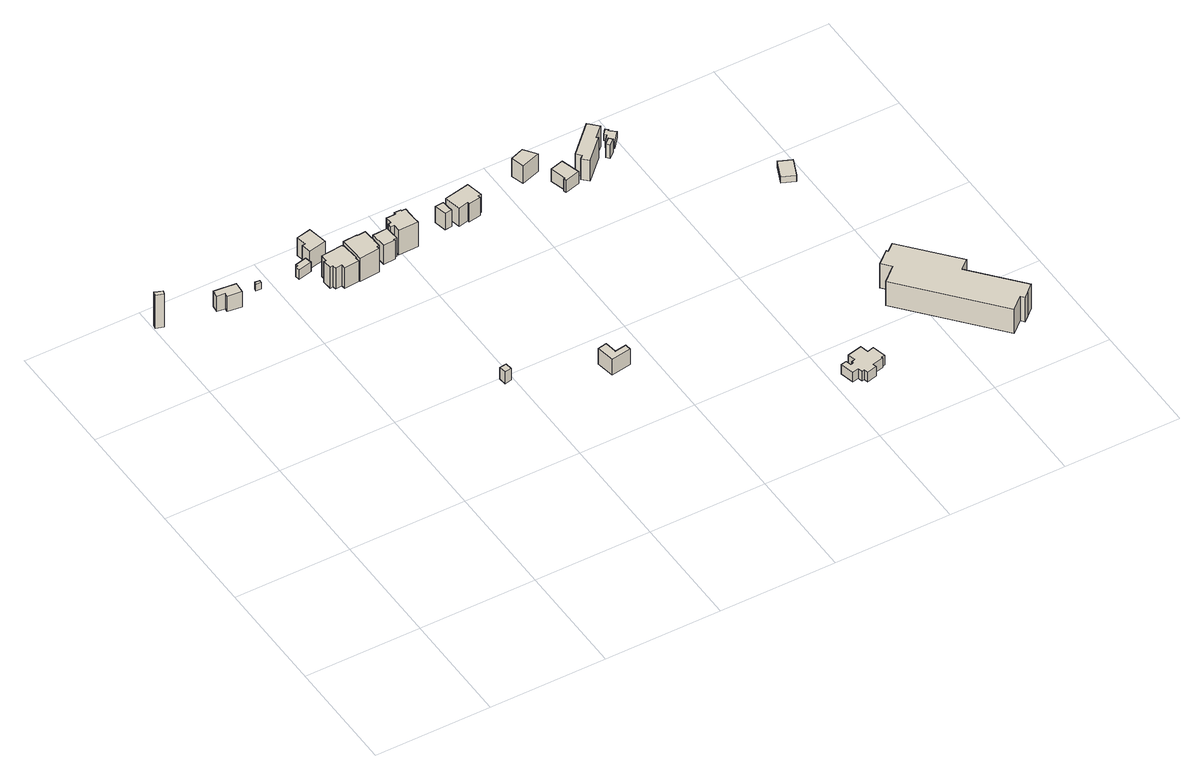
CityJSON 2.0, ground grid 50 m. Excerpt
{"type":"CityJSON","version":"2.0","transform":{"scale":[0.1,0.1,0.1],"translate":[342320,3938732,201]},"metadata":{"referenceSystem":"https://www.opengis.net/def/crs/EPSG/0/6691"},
"CityObjects":{
"building1":{"type":"Building","attributes":{"measuredHeight":17.7,"BuildingIDAttribute.prefecture":"14","BuildingIDAttribute.city":"14151","BuildingDetailAttribute.surveyYear":2015},"geometry":[{"type":"Solid","lod":"1","boundaries":[[[[0,1,2,3]],[[2,4,5,3]],[[1,6,4,2]],[[0,7,6,1]],[[3,5,7,0]],[[4,6,7,5]]]]}]},
"building2":{"type":"Building","attributes":{"measuredHeight":6,"BuildingIDAttribute.prefecture":"14","BuildingIDAttribute.city":"14151","BuildingDetailAttribute.surveyYear":2015},"geometry":[{"type":"Solid","lod":"1","boundaries":[[[[8,9,10,11]],[[10,12,13,11]],[[9,14,12,10]],[[8,15,14,9]],[[11,13,15,8]],[[12,14,15,13]]]]}]},
"building3":{"type":"Building","attributes":{"usage":"411","measuredHeight":8.1,"storeysAboveGround":2,"BuildingIDAttribute.prefecture":"14","BuildingIDAttribute.city":"14151","BuildingDetailAttribute.totalFloorArea":68.57,"BuildingDetailAttribute.buildingFootprintArea":34.29,"BuildingDetailAttribute.buildingStructureType":"601","BuildingDetailAttribute.buildingStructureOrgType":"1","BuildingDetailAttribute.orgUsage":"10","BuildingDetailAttribute.surveyYear":2015,"BuildingLandSlideRiskAttribute.description":"1","BuildingLandSlideRiskAttribute.areaType":"1"},"geometry":[{"type":"Solid","lod":"1","boundaries":[[[[16,17,18,19,20,21]],[[20,22,23,21]],[[19,24,22,20]],[[18,25,24,19]],[[17,26,25,18]],[[16,27,26,17]],[[21,23,27,16]],[[22,24,25,26,27,23]]]]}]},
"building4":{"type":"Building","attributes":{"measuredHeight":3.6,"BuildingIDAttribute.prefecture":"14","BuildingIDAttribute.city":"14151","BuildingDetailAttribute.surveyYear":2015,"BuildingLandSlideRiskAttribute.description":"1","BuildingLandSlideRiskAttribute.areaType":"1"},"geometry":[{"type":"Solid","lod":"1","boundaries":[[[[28,29,30,31]],[[30,32,33,31]],[[29,34,32,30]],[[28,35,34,29]],[[31,33,35,28]],[[32,34,35,33]]]]}]},
"building5":{"type":"Building","attributes":{"usage":"452","measuredHeight":8.4,"storeysAboveGround":1,"BuildingIDAttribute.prefecture":"14","BuildingIDAttribute.city":"14151","BuildingDetailAttribute.totalFloorArea":44.31,"BuildingDetailAttribute.buildingFootprintArea":44.31,"BuildingDetailAttribute.buildingStructureType":"610","BuildingDetailAttribute.buildingStructureOrgType":"2","BuildingDetailAttribute.orgUsage":"193","BuildingDetailAttribute.surveyYear":2015},"geometry":[{"type":"Solid","lod":"1","boundaries":[[[[36,37,38,39,40,41]],[[40,42,43,41]],[[39,44,42,40]],[[38,45,44,39]],[[37,46,45,38]],[[36,47,46,37]],[[41,43,47,36]],[[42,44,45,46,47,43]]]]}]},
"building6":{"type":"Building","attributes":{"usage":"411","measuredHeight":6.5,"storeysAboveGround":2,"BuildingIDAttribute.prefecture":"14","BuildingIDAttribute.city":"14151","BuildingDetailAttribute.totalFloorArea":27.96,"BuildingDetailAttribute.buildingFootprintArea":13.98,"BuildingDetailAttribute.buildingStructureType":"601","BuildingDetailAttribute.buildingStructureOrgType":"1","BuildingDetailAttribute.orgUsage":"10","BuildingDetailAttribute.surveyYear":2015},"geometry":[{"type":"Solid","lod":"1","boundaries":[[[[48,49,50,51,52,53]],[[52,54,55,53]],[[51,56,54,52]],[[50,57,56,51]],[[49,58,57,50]],[[48,59,58,49]],[[53,55,59,48]],[[54,56,57,58,59,55]]]]}]},
"building7":{"type":"Building","attributes":{"usage":"411","measuredHeight":11.6,"storeysAboveGround":2,"BuildingIDAttribute.prefecture":"14","BuildingIDAttribute.city":"14151","BuildingDetailAttribute.totalFloorArea":142.42,"BuildingDetailAttribute.buildingFootprintArea":71.21,"BuildingDetailAttribute.buildingStructureType":"601","BuildingDetailAttribute.buildingStructureOrgType":"1","BuildingDetailAttribute.orgUsage":"10","BuildingDetailAttribute.surveyYear":2015,"BuildingLandSlideRiskAttribute.description":"1","BuildingLandSlideRiskAttribute.areaType":"1"},"geometry":[{"type":"Solid","lod":"1","boundaries":[[[[60,61,62,63,64,65,66,67,68,69,70,71,72,73]],[[72,74,75,73]],[[71,76,74,72]],[[70,77,76,71]],[[69,78,77,70]],[[68,79,78,69]],[[67,80,79,68]],[[66,81,80,67]],[[65,82,81,66]],[[64,83,82,65]],[[63,84,83,64]],[[62,85,84,63]],[[61,86,85,62]],[[60,87,86,61]],[[73,75,87,60]],[[74,76,77,78,79,80,81,82,83,84,85,86,87,75]]]]}]},
"building8":{"type":"Building","attributes":{"usage":"411","measuredHeight":10,"storeysAboveGround":2,"BuildingIDAttribute.prefecture":"14","BuildingIDAttribute.city":"14151","BuildingDetailAttribute.totalFloorArea":86.26,"BuildingDetailAttribute.buildingFootprintArea":43.13,"BuildingDetailAttribute.buildingStructureType":"601","BuildingDetailAttribute.buildingStructureOrgType":"1","BuildingDetailAttribute.orgUsage":"10","BuildingDetailAttribute.surveyYear":2015,"BuildingLandSlideRiskAttribute.description":"1","BuildingLandSlideRiskAttribute.areaType":"1"},"geometry":[{"type":"Solid","lod":"1","boundaries":[[[[88,89,90,91,92,93]],[[92,94,95,93]],[[91,96,94,92]],[[90,97,96,91]],[[89,98,97,90]],[[88,99,98,89]],[[93,95,99,88]],[[94,96,97,98,99,95]]]]}]},
"building9":{"type":"Building","attributes":{"measuredHeight":5.2,"BuildingIDAttribute.prefecture":"14","BuildingIDAttribute.city":"14151","BuildingDetailAttribute.surveyYear":2015,"BuildingLandSlideRiskAttribute.description":"1","BuildingLandSlideRiskAttribute.areaType":"1"},"geometry":[{"type":"Solid","lod":"1","boundaries":[[[[100,101,102,103]],[[102,104,105,103]],[[101,106,104,102]],[[100,107,106,101]],[[103,105,107,100]],[[104,106,107,105]]]]}]},
"building10":{"type":"Building","attributes":{"usage":"413","measuredHeight":12.9,"storeysAboveGround":3,"BuildingIDAttribute.prefecture":"14","BuildingIDAttribute.city":"14151","BuildingDetailAttribute.totalFloorArea":221.41,"BuildingDetailAttribute.buildingFootprintArea":73.8,"BuildingDetailAttribute.buildingStructureType":"601","BuildingDetailAttribute.buildingStructureOrgType":"1","BuildingDetailAttribute.orgUsage":"30","BuildingDetailAttribute.surveyYear":2015,"BuildingLandSlideRiskAttribute.description":"1","BuildingLandSlideRiskAttribute.areaType":"1"},"geometry":[{"type":"Solid","lod":"1","boundaries":[[[[108,109,110,111,112,113,114,115,116,117,118]],[[117,119,120,118]],[[116,121,119,117]],[[115,122,121,116]],[[114,123,122,115]],[[113,124,123,114]],[[112,125,124,113]],[[111,126,125,112]],[[110,127,126,111]],[[109,128,127,110]],[[108,129,128,109]],[[118,120,129,108]],[[119,121,122,123,124,125,126,127,128,129,120]]]]}]},
"building11":{"type":"Building","attributes":{"usage":"411","measuredHeight":10.1,"storeysAboveGround":2,"BuildingIDAttribute.prefecture":"14","BuildingIDAttribute.city":"14151","BuildingDetailAttribute.totalFloorArea":61.07,"BuildingDetailAttribute.buildingFootprintArea":30.54,"BuildingDetailAttribute.buildingStructureType":"601","BuildingDetailAttribute.buildingStructureOrgType":"1","BuildingDetailAttribute.orgUsage":"10","BuildingDetailAttribute.surveyYear":2015,"BuildingLandSlideRiskAttribute.description":"1","BuildingLandSlideRiskAttribute.areaType":"1"},"geometry":[{"type":"Solid","lod":"1","boundaries":[[[[130,131,132,133,134,135]],[[134,136,137,135]],[[133,138,136,134]],[[132,139,138,133]],[[131,140,139,132]],[[130,141,140,131]],[[135,137,141,130]],[[136,138,139,140,141,137]]]]}]},
"building12":{"type":"Building","attributes":{"usage":"411","measuredHeight":10.1,"storeysAboveGround":2,"BuildingIDAttribute.prefecture":"14","BuildingIDAttribute.city":"14151","BuildingDetailAttribute.totalFloorArea":15.3,"BuildingDetailAttribute.buildingFootprintArea":7.65,"BuildingDetailAttribute.buildingStructureType":"601","BuildingDetailAttribute.buildingStructureOrgType":"1","BuildingDetailAttribute.orgUsage":"10","BuildingDetailAttribute.surveyYear":2015,"BuildingLandSlideRiskAttribute.description":"1","BuildingLandSlideRiskAttribute.areaType":"1"},"geometry":[{"type":"Solid","lod":"1","boundaries":[[[[142,143,144,145]],[[144,146,147,145]],[[143,148,146,144]],[[142,149,148,143]],[[145,147,149,142]],[[146,148,149,147]]]]}]},
"building13":{"type":"Building","attributes":{"usage":"411","measuredHeight":12.7,"storeysAboveGround":3,"BuildingIDAttribute.prefecture":"14","BuildingIDAttribute.city":"14151","BuildingDetailAttribute.totalFloorArea":159.29,"BuildingDetailAttribute.buildingFootprintArea":53.1,"BuildingDetailAttribute.buildingStructureType":"610","BuildingDetailAttribute.buildingStructureOrgType":"2","BuildingDetailAttribute.orgUsage":"10","BuildingDetailAttribute.surveyYear":2015,"BuildingLandSlideRiskAttribute.description":"1","BuildingLandSlideRiskAttribute.areaType":"1"},"geometry":[{"type":"Solid","lod":"1","boundaries":[[[[150,151,152,153,154,155,156,157,158,159,160,161,162,163]],[[162,164,165,163]],[[161,166,164,162]],[[160,167,166,161]],[[159,168,167,160]],[[158,169,168,159]],[[157,170,169,158]],[[156,171,170,157]],[[155,172,171,156]],[[154,173,172,155]],[[153,174,173,154]],[[152,175,174,153]],[[151,176,175,152]],[[150,177,176,151]],[[163,165,177,150]],[[164,166,167,168,169,170,171,172,173,174,175,176,177,165]]]]}]},
"building14":{"type":"Building","attributes":{"measuredHeight":8.5,"BuildingIDAttribute.prefecture":"14","BuildingIDAttribute.city":"14151","BuildingDetailAttribute.surveyYear":2015,"BuildingLandSlideRiskAttribute.description":"1","BuildingLandSlideRiskAttribute.areaType":"1"},"geometry":[{"type":"Solid","lod":"1","boundaries":[[[[178,179,180,181]],[[180,182,183,181]],[[179,184,182,180]],[[178,185,184,179]],[[181,183,185,178]],[[182,184,185,183]]]]}]},
"building15":{"type":"Building","attributes":{"usage":"411","measuredHeight":9.8,"storeysAboveGround":2,"BuildingIDAttribute.prefecture":"14","BuildingIDAttribute.city":"14151","BuildingDetailAttribute.totalFloorArea":119.44,"BuildingDetailAttribute.buildingFootprintArea":59.72,"BuildingDetailAttribute.buildingStructureType":"601","BuildingDetailAttribute.buildingStructureOrgType":"1","BuildingDetailAttribute.orgUsage":"10","BuildingDetailAttribute.surveyYear":2015,"BuildingLandSlideRiskAttribute.description":"1","BuildingLandSlideRiskAttribute.areaType":"1"},"geometry":[{"type":"Solid","lod":"1","boundaries":[[[[186,187,188,189,190,191,192,193]],[[192,194,195,193]],[[191,196,194,192]],[[190,197,196,191]],[[189,198,197,190]],[[188,199,198,189]],[[187,200,199,188]],[[186,201,200,187]],[[193,195,201,186]],[[194,196,197,198,199,200,201,195]]]]}]},
"building16":{"type":"Building","attributes":{"usage":"422","measuredHeight":5.5,"storeysAboveGround":1,"BuildingIDAttribute.prefecture":"14","BuildingIDAttribute.city":"14151","BuildingDetailAttribute.totalFloorArea":104.36,"BuildingDetailAttribute.buildingFootprintArea":104.36,"BuildingDetailAttribute.buildingStructureType":"610","BuildingDetailAttribute.buildingStructureOrgType":"2","BuildingDetailAttribute.orgUsage":"138","BuildingDetailAttribute.surveyYear":2015,"BuildingLandSlideRiskAttribute.description":"1","BuildingLandSlideRiskAttribute.areaType":"1"},"geometry":[{"type":"Solid","lod":"1","boundaries":[[[[202,203,204,205,206,207,208,209,210,211,212,213,214,215,216,217,218,219,220,221]],[[220,222,223,221]],[[219,224,222,220]],[[218,225,224,219]],[[217,226,225,218]],[[216,227,226,217]],[[215,228,227,216]],[[214,229,228,215]],[[213,230,229,214]],[[212,231,230,213]],[[211,232,231,212]],[[210,233,232,211]],[[209,234,233,210]],[[208,235,234,209]],[[207,236,235,208]],[[206,237,236,207]],[[205,238,237,206]],[[204,239,238,205]],[[203,240,239,204]],[[202,241,240,203]],[[221,223,241,202]],[[222,224,225,226,227,228,229,230,231,232,233,234,235,236,237,238,239,240,241,223]]]]}]},
"building17":{"type":"Building","attributes":{"usage":"452","measuredHeight":6.4,"storeysAboveGround":1,"BuildingIDAttribute.prefecture":"14","BuildingIDAttribute.city":"14151","BuildingDetailAttribute.totalFloorArea":49.93,"BuildingDetailAttribute.buildingFootprintArea":49.93,"BuildingDetailAttribute.buildingStructureType":"610","BuildingDetailAttribute.buildingStructureOrgType":"2","BuildingDetailAttribute.orgUsage":"193","BuildingDetailAttribute.surveyYear":2015,"BuildingLandSlideRiskAttribute.description":"1","BuildingLandSlideRiskAttribute.areaType":"1"},"geometry":[{"type":"Solid","lod":"1","boundaries":[[[[242,243,244,245,246,247]],[[246,248,249,247]],[[245,250,248,246]],[[244,251,250,245]],[[243,252,251,244]],[[242,253,252,243]],[[247,249,253,242]],[[248,250,251,252,253,249]]]]}]},
"building18":{"type":"Building","attributes":{"usage":"452","measuredHeight":13.8,"storeysAboveGround":1,"BuildingIDAttribute.prefecture":"14","BuildingIDAttribute.city":"14151","BuildingDetailAttribute.totalFloorArea":35.67,"BuildingDetailAttribute.buildingFootprintArea":35.67,"BuildingDetailAttribute.buildingStructureType":"610","BuildingDetailAttribute.buildingStructureOrgType":"2","BuildingDetailAttribute.orgUsage":"193","BuildingDetailAttribute.surveyYear":2015,"BuildingLandSlideRiskAttribute.description":"1","BuildingLandSlideRiskAttribute.areaType":"1"},"geometry":[{"type":"Solid","lod":"1","boundaries":[[[[254,255,256,257]],[[256,258,259,257]],[[255,260,258,256]],[[254,261,260,255]],[[257,259,261,254]],[[258,260,261,259]]]]}]},
"building19":{"type":"Building","attributes":{"usage":"452","measuredHeight":10.8,"storeysAboveGround":1,"BuildingIDAttribute.prefecture":"14","BuildingIDAttribute.city":"14151","BuildingDetailAttribute.totalFloorArea":109.7,"BuildingDetailAttribute.buildingFootprintArea":109.7,"BuildingDetailAttribute.buildingStructureType":"610","BuildingDetailAttribute.buildingStructureOrgType":"2","BuildingDetailAttribute.orgUsage":"193","BuildingDetailAttribute.surveyYear":2015,"BuildingLandSlideRiskAttribute.description":"1","BuildingLandSlideRiskAttribute.areaType":"1"},"geometry":[{"type":"Solid","lod":"1","boundaries":[[[[262,263,264,265,266,267,268,269]],[[268,270,271,269]],[[267,272,270,268]],[[266,273,272,267]],[[265,274,273,266]],[[264,275,274,265]],[[263,276,275,264]],[[262,277,276,263]],[[269,271,277,262]],[[270,272,273,274,275,276,277,271]]]]}]},
"building20":{"type":"Building","attributes":{"measuredHeight":12.1,"BuildingIDAttribute.prefecture":"14","BuildingIDAttribute.city":"14151","BuildingDetailAttribute.surveyYear":2015,"BuildingLandSlideRiskAttribute.description":"1","BuildingLandSlideRiskAttribute.areaType":"1"},"geometry":[{"type":"Solid","lod":"1","boundaries":[[[[278,279,280,281]],[[280,282,283,281]],[[279,284,282,280]],[[278,285,284,279]],[[281,283,285,278]],[[282,284,285,283]]]]}]},
"building21":{"type":"Building","attributes":{"BuildingIDAttribute.prefecture":"14","BuildingIDAttribute.city":"14151","BuildingDetailAttribute.surveyYear":2015,"BuildingLandSlideRiskAttribute.description":"1","BuildingLandSlideRiskAttribute.areaType":"1"},"geometry":[{"type":"Solid","lod":"1","boundaries":[[[[286,287,288,289,290,291,292,293]],[[292,294,295,293]],[[291,296,294,292]],[[290,297,296,291]],[[289,298,297,290]],[[288,299,298,289]],[[287,300,299,288]],[[286,301,300,287]],[[293,295,301,286]],[[294,296,297,298,299,300,301,295]]]]}]},
"building22":{"type":"Building","attributes":{"usage":"452","storeysAboveGround":1,"BuildingIDAttribute.prefecture":"14","BuildingIDAttribute.city":"14151","BuildingDetailAttribute.totalFloorArea":40.86,"BuildingDetailAttribute.buildingFootprintArea":40.86,"BuildingDetailAttribute.buildingStructureType":"610","BuildingDetailAttribute.buildingStructureOrgType":"2","BuildingDetailAttribute.orgUsage":"193","BuildingDetailAttribute.surveyYear":2015,"BuildingLandSlideRiskAttribute.description":"1","BuildingLandSlideRiskAttribute.areaType":"1"},"geometry":[{"type":"Solid","lod":"1","boundaries":[[[[302,303,304,305]],[[304,306,307,305]],[[303,308,306,304]],[[302,309,308,303]],[[305,307,309,302]],[[306,308,309,307]]]]}]},
"building23":{"type":"Building","attributes":{"usage":"422","measuredHeight":15.4,"storeysAboveGround":3,"BuildingIDAttribute.prefecture":"14","BuildingIDAttribute.city":"14151","BuildingDetailAttribute.totalFloorArea":1994.79,"BuildingDetailAttribute.buildingFootprintArea":664.93,"BuildingDetailAttribute.buildingStructureType":"610","BuildingDetailAttribute.buildingStructureOrgType":"2","BuildingDetailAttribute.orgUsage":"137","BuildingDetailAttribute.surveyYear":2015,"BuildingLandSlideRiskAttribute.description":"1","BuildingLandSlideRiskAttribute.areaType":"1"},"geometry":[{"type":"Solid","lod":"1","boundaries":[[[[310,311,312,313,314,315,316,317,318,319,320,321,322]],[[321,323,324,322]],[[320,325,323,321]],[[319,326,325,320]],[[318,327,326,319]],[[317,328,327,318]],[[316,329,328,317]],[[315,330,329,316]],[[314,331,330,315]],[[313,332,331,314]],[[312,333,332,313]],[[311,334,333,312]],[[310,335,334,311]],[[322,324,335,310]],[[323,325,326,327,328,329,330,331,332,333,334,335,324]]]]}]}
},
"vertices":[
[7,1897,3],[13,1915,3],[46,1904,3],[41,1886,3],[46,1904,171],[41,1886,171],[13,1915,171],[7,1897,171],
[641,436,627],[645,405,627],[615,400,627],[611,432,627],[615,400,686],[611,432,686],[645,405,686],[641,436,686],
[343,1868,13],[338,1819,13],[278,1826,13],[280,1843,13],[245,1847,13],[248,1878,13],[245,1847,91],[248,1878,91],[280,1843,91],[278,1826,91],[338,1819,91],[343,1868,91],
[449,1876,15],[448,1863,15],[426,1865,15],[428,1878,15],[426,1865,48],[428,1878,48],[448,1863,48],[449,1876,48],
[1013,332,611],[1021,279,611],[1070,287,611],[1074,261,611],[987,247,611],[974,325,611],[987,247,691],[974,325,691],[1074,261,691],[1070,287,691],[1021,279,691],[1013,332,691],
[587,1820,31],[583,1839,31],[593,1842,31],[591,1851,31],[640,1862,31],[646,1833,31],[640,1862,79],[646,1833,79],[591,1851,79],[593,1842,79],[583,1839,79],[587,1820,79],
[655,1738,56],[652,1768,56],[746,1777,56],[747,1772,56],[750,1772,56],[758,1694,56],[754,1693,56],[756,1673,56],[692,1667,56],[690,1685,56],[661,1683,56],[659,1698,56],[646,1696,56],[642,1737,56],[646,1696,161],[642,1737,161],[659,1698,161],[661,1683,161],[690,1685,161],[692,1667,161],[756,1673,161],[754,1693,161],[758,1694,161],[750,1772,161],[747,1772,161],[746,1777,161],[652,1768,161],[655,1738,161],
[660,1898,24],[651,1941,24],[715,1954,24],[731,1870,24],[653,1854,24],[645,1895,24],[653,1854,114],[645,1895,114],[731,1870,114],[715,1954,114],[651,1941,114],[660,1898,114],
[748,1802,56],[753,1789,56],[722,1778,56],[717,1792,56],[722,1778,96],[717,1792,96],[753,1789,96],[748,1802,96],
[822,1795,44],[822,1792,44],[858,1794,44],[860,1763,44],[863,1735,44],[861,1735,44],[863,1702,44],[854,1701,44],[855,1688,44],[767,1680,44],[760,1791,44],[767,1680,162],[760,1791,162],[855,1688,162],[854,1701,162],[863,1702,162],[861,1735,162],[863,1735,162],[860,1763,162],[858,1794,162],[822,1792,162],[822,1795,162],
[932,1760,74],[936,1697,74],[923,1696,74],[924,1690,74],[873,1687,74],[868,1756,74],[873,1687,170],[868,1756,170],[924,1690,170],[923,1696,170],[936,1697,170],[932,1760,170],
[883,1764,42],[881,1786,42],[931,1790,42],[933,1769,42],[931,1790,118],[933,1769,118],[881,1786,118],[883,1764,118],
[952,1765,39],[952,1785,39],[964,1785,39],[963,1815,39],[1004,1816,39],[1003,1825,39],[1032,1825,39],[1032,1820,39],[1049,1820,39],[1050,1760,39],[1051,1760,39],[1052,1735,39],[966,1733,39],[966,1765,39],[966,1733,163],[966,1765,163],[1052,1735,163],[1051,1760,163],[1050,1760,163],[1049,1820,163],[1032,1820,163],[1032,1825,163],[1003,1825,163],[1004,1816,163],[963,1815,163],[964,1785,163],[952,1785,163],[952,1765,163],
[1203,1743,61],[1172,1740,61],[1161,1792,61],[1198,1796,61],[1161,1792,143],[1198,1796,143],[1172,1740,143],[1203,1743,143],
[1314,1735,75],[1315,1725,75],[1263,1715,75],[1261,1724,75],[1218,1715,75],[1204,1787,75],[1313,1808,75],[1327,1737,75],[1313,1808,168],[1327,1737,168],[1204,1787,168],[1218,1715,168],[1261,1724,168],[1263,1715,168],[1315,1725,168],[1314,1735,168],
[1976,200,185],[1982,176,185],[1994,179,185],[1992,188,185],[2009,192,185],[2001,225,185],[2064,239,185],[2072,204,185],[2101,211,185],[2115,153,185],[2100,150,185],[2101,145,185],[2053,133,185],[2057,117,185],[2013,106,185],[2009,124,185],[1998,121,185],[1993,142,185],[1966,135,185],[1952,195,185],[1966,135,234],[1952,195,234],[1993,142,234],[1998,121,234],[2009,124,234],[2013,106,234],[2057,117,234],[2053,133,234],[2101,145,234],[2100,150,234],[2115,153,234],[2101,211,234],[2072,204,234],[2064,239,234],[2001,225,234],[2009,192,234],[1992,188,234],[1994,179,234],[1982,176,234],[1976,200,234],
[1598,1584,180],[1579,1651,180],[1636,1667,180],[1659,1587,180],[1595,1569,180],[1591,1582,180],[1595,1569,242],[1591,1582,242],[1659,1587,242],[1636,1667,242],[1579,1651,242],[1598,1584,242],
[1530,1770,96],[1514,1826,96],[1573,1848,96],[1612,1796,96],[1573,1848,187],[1612,1796,187],[1514,1826,187],[1530,1770,187],
[1848,1739,154],[1803,1695,154],[1809,1689,154],[1718,1599,154],[1692,1625,154],[1707,1639,154],[1688,1658,154],[1810,1778,154],[1688,1658,259],[1810,1778,259],[1707,1639,259],[1692,1625,259],[1718,1599,259],[1809,1689,259],[1803,1695,259],[1848,1739,259],
[1830,1621,227],[1804,1599,227],[1793,1613,227],[1818,1635,227],[1793,1613,296],[1818,1635,296],[1804,1599,296],[1830,1621,296],
[1835,1696,227],[1854,1718,227],[1864,1708,227],[1861,1705,227],[1887,1683,227],[1847,1637,227],[1820,1661,227],[1844,1688,227],[1820,1661,257],[1844,1688,257],[1847,1637,257],[1887,1683,257],[1861,1705,257],[1864,1708,257],[1854,1718,257],[1835,1696,257],
[2153,956,449],[2187,1035,449],[2241,1012,449],[2207,932,449],[2241,1012,479],[2207,932,479],[2187,1035,479],[2153,956,479],
[2714,89,231],[2679,59,231],[2656,39,231],[2644,54,231],[2589,6,231],[2261,384,231],[2324,439,231],[2292,477,231],[2348,525,231],[2354,518,231],[2388,547,231],[2579,328,231],[2537,292,231],[2579,328,354],[2537,292,354],[2388,547,354],[2354,518,354],[2348,525,354],[2292,477,354],[2324,439,354],[2261,384,354],[2589,6,354],[2644,54,354],[2656,39,354],[2679,59,354],[2714,89,354]
]}
